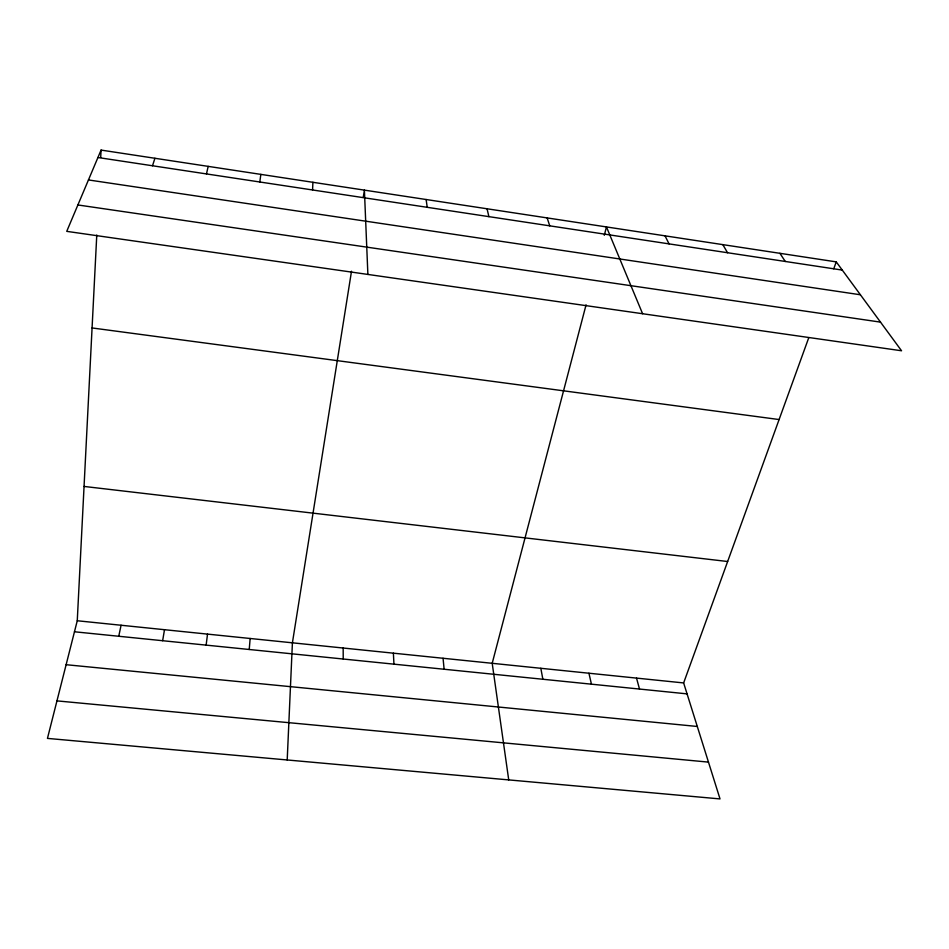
<?xml version="1.0" encoding="UTF-8"?>
<svg xmlns="http://www.w3.org/2000/svg" width="949" height="949" viewBox="0 0 949 949"><rect width="100%" height="100%" fill="white"/><g stroke="black" fill="none" stroke-linecap="round" stroke-linejoin="round"><path stroke-width="1.42" d="M287.203 759.971L292.411 642.817L351.51 271.236M312.565 189.966L312.909 182.291M808.69 337.903L683.636 682.936L720.018 798.916L47.45 738.393L77.26 620.753L96.774 235.02M100.701 157.427L101.069 150.084L836.247 261.877L901.55 350.774L66.738 231.354L101.069 150.084M249.231 649.484L250.156 638.475M206.135 645.118L207.523 634.11M259.812 181.994L260.833 174.379M363.253 197.38L364.404 190.12L367.88 274.439M162.647 640.705L164.497 629.697M118.755 636.257L121.081 625.237M206.467 173.928L208.175 166.372M586.079 304.819L492.199 663.304L508.723 779.9M604.288 235.293L606.47 226.941L642.603 313.739M152.504 165.767L154.924 158.269M833.744 268.792L836.247 261.877M56.952 700.884L708.476 762.118M66.122 664.703L697.29 726.471M77.26 620.753L683.636 682.936M74.461 631.773L687.064 693.873M84.058 486.434L727.646 561.511M92.077 327.951L779.093 419.553M77.889 204.96L880.506 322.126M88.459 179.942L860.399 294.771M97.937 157.51L842.273 270.085M779.9 253.312L785.286 261.473M722.83 244.64L727.551 252.742M665.024 235.838L669.057 243.893M547.146 217.914L549.744 225.85M636.53 678.108L639.507 689.057M487.039 208.78L488.901 216.645M588.926 673.221L591.441 684.182M540.823 668.286L542.864 679.259M426.125 199.515L427.228 207.309M443.053 658.262L444.12 669.247M393.384 653.173L393.942 664.158M343.17 648.025L343.218 659.009"/></g></svg>
